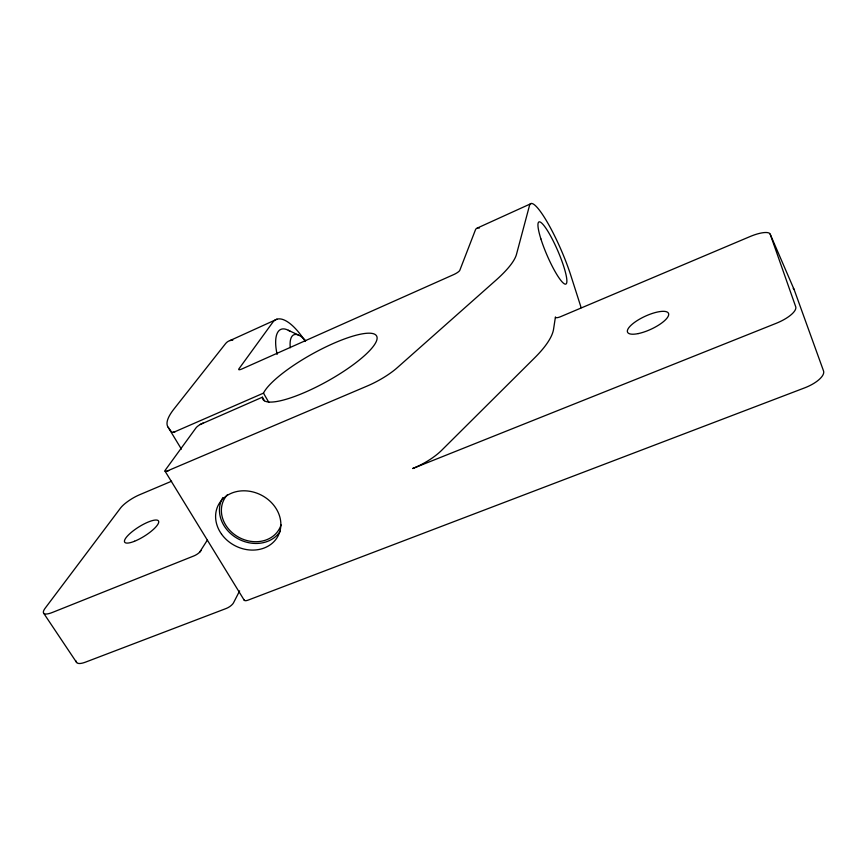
<?xml version="1.0" encoding="UTF-8"?>
<svg xmlns="http://www.w3.org/2000/svg" width="867" height="867" viewBox="0 0 867 867"><rect width="100%" height="100%" fill="white"/><g stroke="black" fill="none" stroke-linecap="round" stroke-linejoin="round"><path stroke-width="1.3" d="M239.639 590.882L233.483 602.868A6.611 2.298 -32.8 0 1 226.254 608.461L85.595 662.106A19.432 6.08 -34.3 0 1 76.209 661.109M171.612 481.207L139.381 494.84A16.744 4.172 -31.7 0 0 120.578 507.975L45.214 608.135A19.681 5.386 -33.5 0 0 52.486 612.416L193.742 555.985A6.708 2.037 -32.1 0 0 199.464 552.442L207.397 540.043M199.464 552.442L201.177 550.491M581.15 307.709L570.887 275.63A54.654 9.396 66.6 0 0 546.709 221.193A54.654 9.396 66.6 0 0 529.488 205.555L516.515 254.248A121.824 27.972 -27.9 0 1 495.675 280.464L397.227 367.727A34.821 9.136 -28.6 0 1 367.326 385.978L166.269 471.399A6.849 1.669 -31 0 1 165.402 469.968L195.996 427.886A6.362 1.474 -30.4 0 1 200.223 424.494L262.387 397.194A65.079 15.573 -29.1 0 0 345.229 370.328A65.079 15.573 -29.1 0 0 354.679 335.616A65.079 15.573 -29.1 0 0 263.481 393.13L173.931 432.156L171.774 432.297L168.165 427.279A118.877 26.313 -29.4 0 1 174.094 408.856L225.431 343.798A50.449 20.884 65.9 0 1 232.79 340.157M200.223 424.494L203.073 423.02M229.993 340.568L276.952 319.208M477.641 227.902L531.287 203.496M172.901 432.427L175.167 431.679M166.269 471.399L168.751 470.618M288.31 330.284L298.573 335.095M43.664 613.218L76.61 662.475M165.044 471.149L244.201 600.192M168.165 427.279L181.398 449.117M262.387 397.194L264.413 400.706M263.481 393.13L268.846 402.418M770.189 234.188L795.711 306.755A23.42 7.966 -22.6 0 1 776.214 323.304L412.692 468.527A34.116 11.271 -28.7 0 0 441.747 450.222L534.668 357.822A119.657 34.68 -27.8 0 0 553.59 329.048L555.433 316.964A6.026 1.723 -26.1 0 0 560.591 316.683L750.172 236.507A19.887 5.711 -23.4 0 1 770.189 234.188L794.15 289.621L823.52 370.903A23.062 8.93 -21.6 0 1 804.63 387.874L248.07 600.137A6.633 2.33 -32.5 0 1 244.082 599.552M281.071 524.849A31.32 26.617 27.2 0 1 238.392 537.085A31.32 26.617 27.2 0 1 227.436 494.71M290.272 347.743A30.713 11.336 66.1 0 1 305.704 340.731M277.115 354.408A40.868 15.368 66.1 0 1 290.304 331.465M793.197 288.451A19.616 6.437 -22.6 0 1 794.15 289.621M479.343 228.043A53.895 11.585 66.5 0 0 475.311 230.189L459.803 270.331A5.993 1.344 -27.4 0 1 453.755 274.568L242.11 368.887A5.69 1.203 -29.6 0 1 238.902 368.865L272.791 322.264A51.099 19.226 66.1 0 1 305.282 341.457M280.409 531.016A33.314 28.318 27.2 0 1 237.038 538.234A33.314 28.318 27.2 0 1 222.852 497.528M540.878 238.88A33.867 5.82 66.6 0 0 565.772 284.105A33.867 5.82 66.6 0 0 550.599 235.976A33.867 5.82 66.6 0 0 540.878 238.88M221.519 534.094A33.629 28.513 27.1 0 0 277.819 536.413A33.629 28.513 27.1 0 0 245.339 490.83A33.629 28.513 27.1 0 0 221.519 534.094M638.231 333.589A22.531 7.109 -24.8 0 0 668.695 314.136A22.531 7.109 -24.8 0 0 637.158 320.606A22.531 7.109 -24.8 0 0 638.231 333.589M134.548 541.246A19.963 5.375 -32.1 0 0 158.65 521.295A19.963 5.375 -32.1 0 0 131.546 532.165A19.963 5.375 -32.1 0 0 134.548 541.246"/></g></svg>
